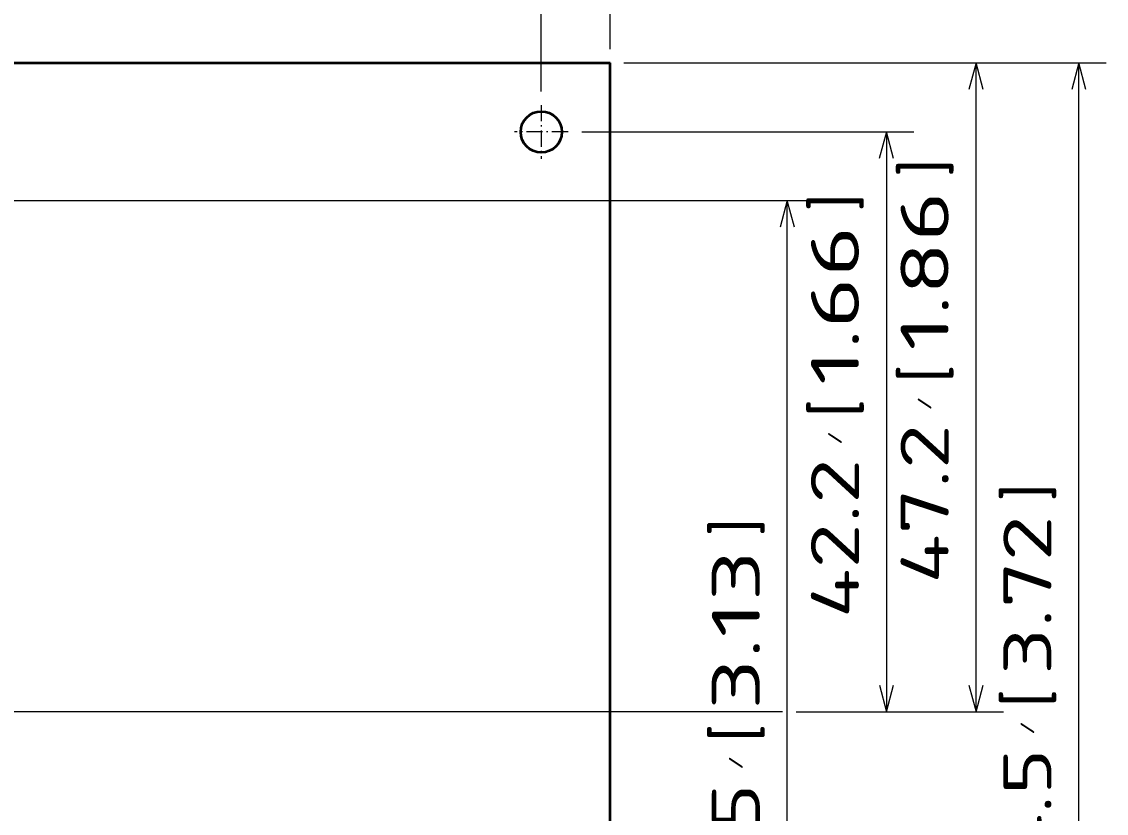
# Model space of a CAD drawing. Extents: x 23 to 417, y 3 to 294.
# Drawn here: x 213.3 to 292.3, y 127.9 to 185.5 of the extents above; entities that cross this region are included whole.
import ezdxf
from ezdxf.enums import TextEntityAlignment as Align

# ---------------------------------------------------------------- set-up
doc = ezdxf.new("R2010")
doc.units = 0
doc.linetypes.add('DASHDOT', pattern=[18.5, 12, -3, 0.5, -3])
doc.layers.get('0').update_dxf_attribs({"lineweight": 13})
doc.styles.get("Standard").update_dxf_attribs({"font": 'isocp.shx'})
doc.dimstyles.get("Standard").update_dxf_attribs({"dimtxt": 2.5, "dimasz": 2.5, "dimexe": 1.25, "dimexo": 0.625, "dimtad": 1, "dimtxsty": 'Standard', "dimcen": 2.5, "dimadec": 0, "dimazin": 0, "dimtfac": 1, "dimtmove": 0, "dimatfit": 0, "dimfxl": 0, "dimarcsym": 0})

# ---------------------------------------------------------------- blocks, each defined once
blk = doc.blocks.new('*D72')
at = {"color": 7, "lineweight": 13, "transparency": 16777216}
for p, q in [((112.685, 183.527), (112.685, 223.273)), ((256.163, 183.527), (256.163, 223.273)), ((112.685, 221.273), (256.163, 221.273))]:
    blk.add_line(p, q, dxfattribs=at)
for points in [[(114.617, 221.79), (112.685, 221.273), (114.617, 220.755)], [(254.231, 220.755), (256.163, 221.273), (254.231, 221.79)]]:
    blk.add_lwpolyline(points, dxfattribs=at)
for s, height, width, p, p2 in [('143.5', 3.5, 1.485742, (168.419, 223.273), (183.454, 223.273)), ('[', 3.5, 1.552525, (186.454, 223.273), (187.813, 223.273)), ('5.65', 3.5, 1.44843, (188.813, 223.273), (200.429, 223.273)), (']', 3.5, 1.552525, (201.429, 223.273), (202.788, 223.273)), ('/', 1, 1.818182, (184.454, 224.523), (185.454, 224.523))]:
    blk.add_text(s, height=height, dxfattribs=dict(at, width=width)).set_placement(p, p2, align=Align.FIT)
blk = doc.blocks.new('*D77')
at = {"color": 7, "lineweight": 13, "transparency": 16777216}
for p, q in [((117.653, 145.956), (117.653, 209.244)), ((251.153, 180.454), (251.153, 209.244)), ((117.653, 207.244), (251.153, 207.244))]:
    blk.add_line(p, q, dxfattribs=at)
for points in [[(119.585, 207.761), (117.653, 207.244), (119.585, 206.726)], [(249.221, 206.726), (251.153, 207.244), (249.221, 207.761)]]:
    blk.add_lwpolyline(points, dxfattribs=at)
for s, height, width, p, p2 in [('133.5', 3.5, 1.538968, (168.397, 209.244), (183.433, 209.244)), ('[', 3.5, 1.552525, (186.433, 209.244), (187.792, 209.244)), ('5.26', 3.5, 1.443275, (188.792, 209.244), (200.408, 209.244)), (']', 3.5, 1.552525, (201.408, 209.244), (202.766, 209.244)), ('/', 1, 1.818182, (184.433, 210.494), (185.433, 210.494))]:
    blk.add_text(s, height=height, dxfattribs=dict(at, width=width)).set_placement(p, p2, align=Align.FIT)
blk = doc.blocks.new('*D78')
at = {"color": 7, "lineweight": 13, "transparency": 16777216}
for p, q in [((114.703, 143.006), (93.787, 143.006)), ((95.787, 113.658), (95.787, 143.006)), ((267.716, 135.292), (93.787, 135.292))]:
    blk.add_line(p, q, dxfattribs=at)
for points in [[(96.304, 141.074), (95.787, 143.006), (95.269, 141.074)], [(95.269, 137.224), (95.787, 135.292), (96.304, 137.224)]]:
    blk.add_lwpolyline(points, dxfattribs=at)
for s, height, width, p, p2 in [(']', 3.5, 1.552525, (93.787, 136.41), (93.787, 137.769)), ('0.3', 3.5, 1.471652, (93.787, 127.213), (93.787, 135.41)), ('[', 3.5, 1.552525, (93.787, 124.855), (93.787, 126.213)), ('/', 1, 1.818182, (92.537, 122.855), (92.537, 123.855)), ('7.7', 3.5, 1.51098, (93.787, 113.658), (93.787, 121.855))]:
    blk.add_text(s, height=height, rotation=90, dxfattribs=dict(at, width=width)).set_placement(p, p2, align=Align.FIT)
blk = doc.blocks.new('*D80')
at = {"color": 7, "lineweight": 13, "transparency": 16777216}
for p, q in [((140.635, 172.504), (271.076, 172.504)), ((269.076, 93.004), (269.076, 172.504)), ((120.603, 93.004), (271.076, 93.004))]:
    blk.add_line(p, q, dxfattribs=at)
for points in [[(269.593, 170.572), (269.076, 172.504), (268.558, 170.572)], [(268.558, 94.936), (269.076, 93.004), (269.593, 94.936)]]:
    blk.add_lwpolyline(points, dxfattribs=at)
for s, height, width, p, p2 in [(']', 3.5, 1.552525, (267.076, 148.049), (267.076, 149.408)), ('3.13', 3.5, 1.586941, (267.076, 135.433), (267.076, 147.049)), ('[', 3.5, 1.552525, (267.076, 133.075), (267.076, 134.433)), ('/', 1, 1.818182, (265.826, 131.075), (265.826, 132.075)), ('79.5', 3.5, 1.446225, (267.076, 118.458), (267.076, 130.075))]:
    blk.add_text(s, height=height, rotation=90, dxfattribs=dict(at, width=width)).set_placement(p, p2, align=Align.FIT)
blk = doc.blocks.new('*D81')
at = {"color": 7, "lineweight": 13, "transparency": 16777216}
for p, q in [((254.103, 177.504), (278.291, 177.508)), ((276.291, 177.508), (276.298, 135.293))]:
    blk.add_line(p, q, dxfattribs=at)
at = {"color": 7, "lineweight": 13, "ltscale": 0.21456, "transparency": 16777216}
blk.add_line((269.716, 135.292), (278.298, 135.294), dxfattribs=at)
at = {"color": 7, "lineweight": 13, "transparency": 16777216}
for points in [[(276.809, 175.576), (276.291, 177.508), (275.774, 175.576)], [(275.78, 137.225), (276.298, 135.293), (276.816, 137.225)]]:
    blk.add_lwpolyline(points, dxfattribs=at)
for s, height, rotation, width, p, p2 in [(']', 3.5, 90.00965, 1.552525, (274.292, 171.696), (274.292, 173.054)), ('1.66', 3.5, 90.00978, 1.580755, (274.294, 159.079), (274.292, 170.696)), ('[', 3.5, 90.00965, 1.552525, (274.295, 156.721), (274.295, 158.079)), ('/', 1, 90.00962, 1.818182, (273.045, 154.721), (273.045, 155.721)), ('42.2', 3.5, 90.00978, 1.377129, (274.297, 142.105), (274.295, 153.721))]:
    blk.add_text(s, height=height, rotation=rotation, dxfattribs=dict(at, width=width)).set_placement(p, p2, align=Align.FIT)
blk = doc.blocks.new('*D82')
at = {"color": 7, "lineweight": 13, "transparency": 16777216}
for p, q in [((257.163, 182.527), (284.826, 182.527)), ((282.826, 135.292), (282.826, 182.527))]:
    blk.add_line(p, q, dxfattribs=at)
at = {"color": 7, "lineweight": 13, "ltscale": 0.37776, "transparency": 16777216}
blk.add_line((269.716, 135.292), (284.826, 135.292), dxfattribs=at)
at = {"color": 7, "lineweight": 13, "transparency": 16777216}
for points in [[(283.344, 180.595), (282.826, 182.527), (282.309, 180.595)], [(282.309, 137.224), (282.826, 135.292), (283.344, 137.224)]]:
    blk.add_lwpolyline(points, dxfattribs=at)
for s, height, width, p, p2 in [(']', 3.5, 1.552525, (280.826, 174.205), (280.826, 175.563)), ('1.86', 3.5, 1.580755, (280.826, 161.589), (280.826, 173.205)), ('[', 3.5, 1.552525, (280.826, 159.23), (280.826, 160.589)), ('/', 1, 1.818182, (279.576, 157.23), (279.576, 158.23)), ('47.2', 3.5, 1.377129, (280.826, 144.614), (280.826, 156.23))]:
    blk.add_text(s, height=height, rotation=90, dxfattribs=dict(at, width=width)).set_placement(p, p2, align=Align.FIT)
blk = doc.blocks.new('*D83')
at = {"color": 7, "lineweight": 13, "transparency": 16777216}
for p, q in [((257.163, 182.527), (292.311, 182.527)), ((290.311, 88.053), (290.311, 182.527)), ((257.163, 88.053), (292.311, 88.053))]:
    blk.add_line(p, q, dxfattribs=at)
for points in [[(290.828, 180.595), (290.311, 182.527), (289.793, 180.595)], [(289.793, 89.985), (290.311, 88.053), (290.828, 89.985)]]:
    blk.add_lwpolyline(points, dxfattribs=at)
for s, height, width, p, p2 in [(']', 3.5, 1.552525, (288.311, 150.586), (288.311, 151.944)), ('3.72', 3.5, 1.436744, (288.311, 137.969), (288.311, 149.586)), ('[', 3.5, 1.552525, (288.311, 135.611), (288.311, 136.969)), ('/', 1, 1.818182, (287.061, 133.611), (287.061, 134.611)), ('94.5', 3.5, 1.385838, (288.311, 120.994), (288.311, 132.611))]:
    blk.add_text(s, height=height, rotation=90, dxfattribs=dict(at, width=width)).set_placement(p, p2, align=Align.FIT)
blk = doc.blocks.new('BLOCK74')
at = {"color": 7, "linetype": 'DASHDOT', "lineweight": 13, "ltscale": 0.0975}
for p, q in [((84.5, -17.25), (84.5, -21.15)), ((86.45, -19.2), (82.55, -19.2))]:
    blk.add_line(p, q, dxfattribs=at)
blk = doc.blocks.new('BLOCK109')
at = {"color": 7, "lineweight": 35}
for p in [(27.075, -14.177), (89.51, -80.707)]:
    blk.add_line(p, (89.51, -14.177), dxfattribs=at)
blk.add_circle((84.5, -19.2), 1.5, dxfattribs=at)

msp = doc.modelspace()

# ---------------------------------------------------------------- linework, layer by layer
at = {"color": 7, "linetype": 'DASHDOT', "lineweight": 13}
msp.add_line((268.716, 135.292), (104.054, 135.264), dxfattribs=at)

# ---------------------------------------------------------------- block references
at = {"lineweight": 0}
for name in ['BLOCK109', 'BLOCK74']:
    msp.add_blockref(name, (166.653, 196.704), dxfattribs=at)

# ---------------------------------------------------------------- dimensions: what is measured, and where the dimension line sits
at = {"color": 0, "lineweight": 0}
for base, p1, p2, angle, picture, middle, dimtype in [((112.685, 221.273), (256.163, 182.527), (112.685, 182.527), 179.99905, '*D72', (185.603, 221.273), 160), ((251.153, 207.244), (117.653, 144.956), (251.153, 179.454), 359.99809, '*D77', (185.582, 207.244), 160), ((282.826, 135.292), (256.163, 182.527), (268.716, 135.292), 269.99857, '*D82', (282.826, 160.089), 160), ((290.311, 182.527), (256.163, 88.053), (256.163, 182.527), 90, '*D83', (290.311, 136.469), 161), ((276.298, 135.293), (253.103, 177.504), (268.716, 135.292), 270.00836, '*D81', (276.295, 157.58), 160), ((269.076, 93.004), (139.635, 172.504), (119.603, 93.004), 269.99857, '*D80', (269.076, 133.933), 160), ((95.787, 135.292), (115.703, 143.006), (268.716, 135.292), 269.99857, '*D78', (95.787, 125.713), 160)]:
    dim = msp.add_linear_dim(base=base, p1=p1, p2=p2, angle=angle, dimstyle='Standard', dxfattribs=at)
    dim.commit()
    dim.dimension.update_dxf_attribs({"geometry": picture, "text_midpoint": middle, "dimtype": dimtype})

doc.saveas('drawing.dxf')
